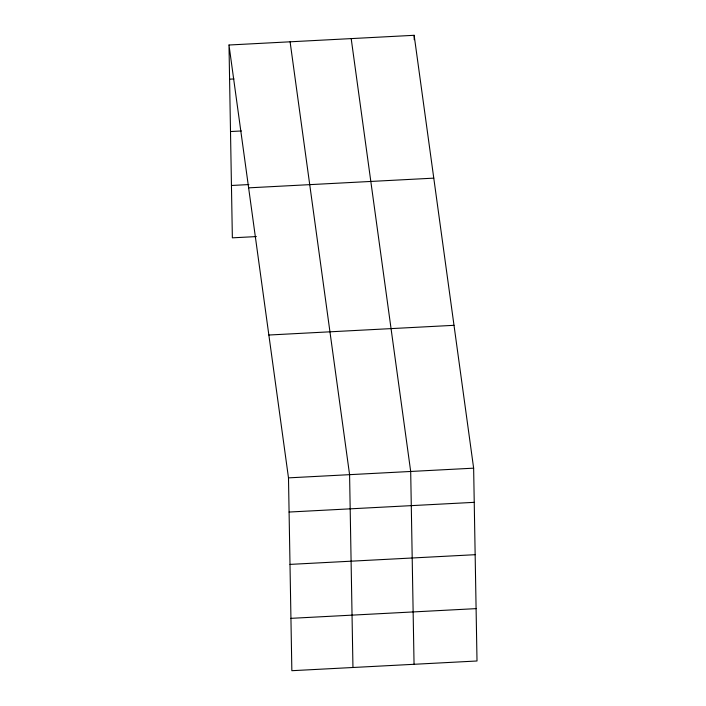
<?xml version="1.0" encoding="UTF-8"?>
<svg xmlns="http://www.w3.org/2000/svg" width="706" height="706" viewBox="0 0 706 706"><rect width="100%" height="100%" fill="white"/><g stroke="black" fill="none" stroke-linecap="round" stroke-linejoin="round"><path stroke-width="1.06" d="M228.991 45.008L414.148 35.3L473.638 468.166L477.009 660.992L291.852 670.7L288.489 477.865L228.991 45.008L232.362 237.834L256.366 236.581M229.591 79.178L233.951 78.948M230.5 131.537L241.417 130.963M231.444 185.484L248.9 184.566M248.627 187.849L433.775 178.141M268.854 335.023L454.011 325.316M288.489 477.865L473.638 468.166M289.081 512.044L474.238 502.337M289.998 564.394L475.147 554.695M290.943 618.341L476.091 608.634M351.191 38.601L410.689 471.458L414.051 664.293M290.095 41.804L349.585 474.661L352.956 667.497M414.148 35.3L414.228 39.712"/></g></svg>
